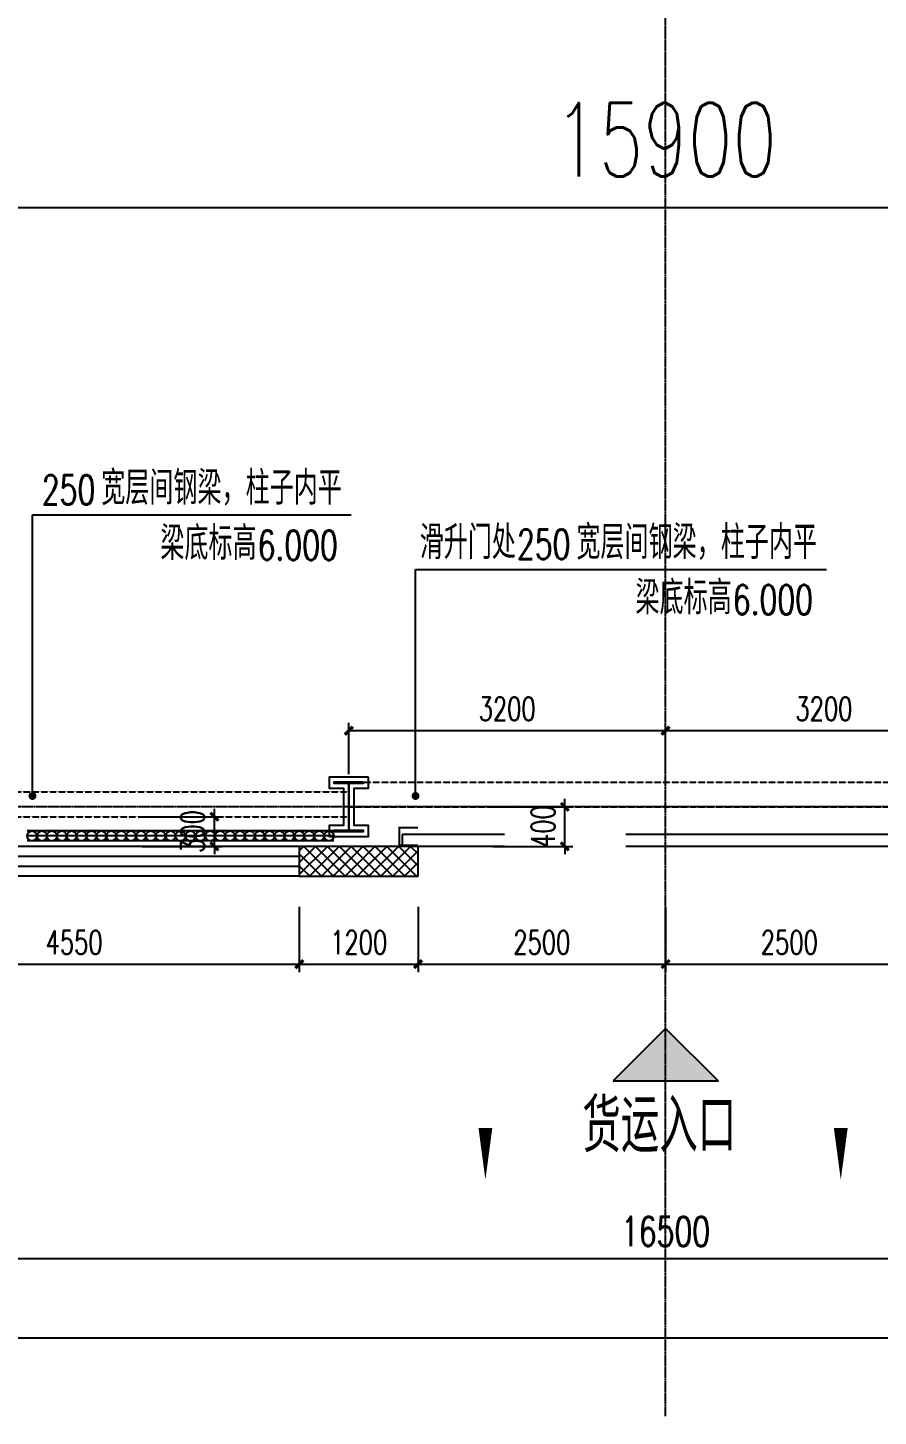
# Model space of a CAD drawing. Extents: x -954573 to 446329, y 489853 to 1226784.
# Drawn here: x -159147 to -150556, y 735660 to 749695 of the extents above; entities that cross this region are included whole.
import ezdxf

# ---------------------------------------------------------------- set-up
doc = ezdxf.new("R2010")
doc.units = 0
doc.header["$LTSCALE"] = 10
doc.header["$MEASUREMENT"] = 0
for name, pattern in [('10平面$0$10平面$0$DASH', [0.35, 0.25, -0.1]), ('10平面$0$DOTE', [2.42, 2, -0.2, 0.02, -0.2]), ('10平面$1$DASH', [0.35, 0.25, -0.1])]:
    doc.linetypes.add(name, pattern=pattern)
doc.layers.get('Defpoints').update_dxf_attribs({"color": 210})
for name, color, linetype in [('10平面$0$10平面$0$WINDOW', 8, 'Continuous'), ('10平面$0$A-AXIS-D', 8, 'Continuous'), ('10平面$0$A-AXIS-DOTE', 8, '10平面$0$DOTE'), ('10平面$0$A-AXIS-DP', 8, 'Continuous'), ('10平面$0$A-AXIS-SYMB', 8, 'Continuous'), ('10平面$0$A-HATCH-2', 8, 'Continuous'), ('10平面$0$A-HRAIL', 8, 'Continuous'), ('10平面$0$A-SFCE', 8, 'Continuous'), ('10平面$0$A-TEXT', 8, 'Continuous'), ('10平面$0$A-WINDOW', 8, 'Continuous'), ('10平面$0$AS-WALL', 8, 'Continuous'), ('10平面$0$DIM_SYMB', 8, 'Continuous'), ('10平面$0$FH-line', 8, 'Continuous'), ('10平面$0$FH-tri', 8, 'Continuous'), ('10平面$0$PUB_HATCH', 8, 'Continuous'), ('10平面$0$PUB_TEXT', 8, 'Continuous'), ('10平面$0$建-窗', 8, 'Continuous'), ('10平面$0$建-门窗编号', 8, 'Continuous'), ('A-LIN-V', 9, 'Continuous')]:
    doc.layers.add(name, color=color, linetype=linetype)
doc.styles.add('10平面$0$_TCH_DIM', font='SIMPLEX', dxfattribs={"bigfont": 'GBCBIG'})
doc.styles.add('10平面$0$_TCH_DIM_T3', font='SIMPLEX', dxfattribs={"width": 0.705882, "bigfont": 'GBCBIG'})
doc.styles.add('10平面$0$A-STANDARD', font='SIMPLEX', dxfattribs={"bigfont": 'GBCBIG'})
doc.styles.add('10平面$0$A-WIN-LABEL', font='SIMPLEX', dxfattribs={"bigfont": 'GBCBIG'})
doc.dimstyles.new('10平面$0$_TCH_ARCH&&100', dxfattribs={"dimtxt": 297.5, "dimasz": 100, "dimexe": 100, "dimexo": 100, "dimgap": 126.25, "dimtad": 1, "dimdec": 0, "dimzin": 0, "dimdsep": 46, "dimtxsty": '10平面$0$_TCH_DIM_T3', "dimblk": '10平面$0$_ArchTick', "dimcen": 0.09, "dimclrt": 7, "dimazin": 2, "dimtfac": 1, "dimtdec": 0, "dimtix": 1, "dimtmove": 2, "dimatfit": 3, "dimfxl": 0, "dimtolj": 1, "dimtzin": 0, "dimarcsym": 0})
doc.dimstyles.new('10平面$0$_TCH_ARCH&&250', dxfattribs={"dimtxt": 743.75, "dimasz": 250, "dimexe": 250, "dimexo": 250, "dimgap": 315.625, "dimtad": 1, "dimdec": 0, "dimzin": 0, "dimdsep": 46, "dimtxsty": '10平面$0$_TCH_DIM_T3', "dimblk": '10平面$0$_ArchTick', "dimcen": 0.09, "dimclrt": 7, "dimazin": 2, "dimtfac": 1, "dimtdec": 0, "dimtix": 1, "dimtmove": 2, "dimatfit": 3, "dimfxl": 0, "dimtolj": 1, "dimtzin": 0, "dimarcsym": 0})
doc.dimstyles.new('10平面$0$_TCH_ARCH&&80', dxfattribs={"dimtxt": 238, "dimasz": 80, "dimexe": 80, "dimexo": 80, "dimgap": 101, "dimtad": 1, "dimdec": 0, "dimzin": 0, "dimdsep": 46, "dimtxsty": '10平面$0$_TCH_DIM_T3', "dimblk": '10平面$0$_ArchTick', "dimcen": 0.09, "dimclrt": 7, "dimazin": 2, "dimtfac": 1, "dimtdec": 0, "dimtix": 1, "dimtmove": 2, "dimatfit": 3, "dimfxl": 0, "dimtolj": 1, "dimtzin": 0, "dimarcsym": 0})
pattern_1 = [(45, (60, 0), (-60.000061, 60.000061), []), (135, (60, 0), (-60.000061, -60.000061), [])]

# ---------------------------------------------------------------- blocks, each defined once
blk = doc.blocks.new('10平面$0$_ArchTick')
at = {"color": 0, "linetype": 'ByBlock', "const_width": 0.4}
blk.add_lwpolyline([(-0.5, -0.5), (0.5, 0.5)], dxfattribs=at)
blk = doc.blocks.new('*D3056')
at = {"layer": '10平面$0$A-AXIS-D', "color": 0, "lineweight": -2}
for p, q in [((59782, -66440), (59782, -67667)), ((76282, -66440), (76282, -67667)), ((59782, -67567), (76282, -67567))]:
    blk.add_line(p, q, dxfattribs=at)
at = {"layer": 'Defpoints', "color": 0}
for p in [(59782, -66340), (76282, -66340), (76282, -67567)]:
    blk.add_point(p, dxfattribs=at)
at = {"layer": '10平面$0$A-AXIS-D', "color": 0, "lineweight": -2, "xscale": 100, "yscale": 100, "zscale": 100, "rotation": 180}
blk.add_blockref('10平面$0$_ArchTick', (59782, -67567), dxfattribs=at)
at = {"layer": '10平面$0$A-AXIS-D', "color": 0, "lineweight": -2, "xscale": 100, "yscale": 100, "zscale": 100}
blk.add_blockref('10平面$0$_ArchTick', (76282, -67567), dxfattribs=at)
at = {"layer": '10平面$0$A-AXIS-D', "color": 7, "insert": (68032, -67292), "char_height": 297.5, "attachment_point": 5, "style": '10平面$0$_TCH_DIM_T3'}
blk.add_mtext('\\A1;16500', dxfattribs=at)
blk = doc.blocks.new('*D3061')
at = {"layer": '10平面$0$A-AXIS-D', "color": 0, "lineweight": -2}
for p, q in [((-33818, -66540), (-33818, -68467)), ((92682, -66540), (92682, -68467)), ((-33818, -68367), (92682, -68367))]:
    blk.add_line(p, q, dxfattribs=at)
at = {"layer": 'Defpoints', "color": 0}
for p in [(-33818, -66440), (92682, -66440), (92682, -68367)]:
    blk.add_point(p, dxfattribs=at)
at = {"layer": '10平面$0$A-AXIS-D', "color": 0, "lineweight": -2, "xscale": 100, "yscale": 100, "zscale": 100, "rotation": 180}
blk.add_blockref('10平面$0$_ArchTick', (-33818, -68367), dxfattribs=at)
at = {"layer": '10平面$0$A-AXIS-D', "color": 0, "lineweight": -2, "xscale": 100, "yscale": 100, "zscale": 100}
blk.add_blockref('10平面$0$_ArchTick', (92682, -68367), dxfattribs=at)
at = {"layer": '10平面$0$A-AXIS-D', "color": 7, "insert": (29432, -68092), "char_height": 297.5, "attachment_point": 5, "style": '10平面$0$_TCH_DIM_T3'}
blk.add_mtext('\\A1;126500', dxfattribs=at)
blk = doc.blocks.new('*D3178')
at = {"layer": '10平面$0$A-AXIS-DP', "color": 0, "lineweight": -2}
for p, q in [((68032, -62670), (68032, -62150)), ((71232, -62670), (71232, -62150)), ((68032, -62230), (71232, -62230))]:
    blk.add_line(p, q, dxfattribs=at)
at = {"layer": 'Defpoints', "color": 0}
for p in [(71232, -62230), (68032, -62750), (71232, -62750)]:
    blk.add_point(p, dxfattribs=at)
at = {"layer": '10平面$0$A-AXIS-DP', "color": 0, "lineweight": -2, "xscale": 80, "yscale": 80, "zscale": 80, "rotation": 180}
blk.add_blockref('10平面$0$_ArchTick', (68032, -62230), dxfattribs=at)
at = {"layer": '10平面$0$A-AXIS-DP', "color": 0, "lineweight": -2, "xscale": 80, "yscale": 80, "zscale": 80}
blk.add_blockref('10平面$0$_ArchTick', (71232, -62230), dxfattribs=at)
at = {"layer": '10平面$0$A-AXIS-DP', "color": 7, "insert": (69632, -62010), "char_height": 238, "attachment_point": 5, "style": '10平面$0$_TCH_DIM_T3'}
blk.add_mtext('\\A1;3200', dxfattribs=at)
blk = doc.blocks.new('*D3179')
at = {"layer": '10平面$0$A-AXIS-DP', "color": 0, "lineweight": -2}
for p, q in [((64832, -62670), (64832, -62150)), ((68032, -62670), (68032, -62150)), ((64832, -62230), (68032, -62230))]:
    blk.add_line(p, q, dxfattribs=at)
at = {"layer": 'Defpoints', "color": 0}
for p in [(68032, -62230), (64832, -62750), (68032, -62750)]:
    blk.add_point(p, dxfattribs=at)
at = {"layer": '10平面$0$A-AXIS-DP', "color": 0, "lineweight": -2, "xscale": 80, "yscale": 80, "zscale": 80, "rotation": 180}
blk.add_blockref('10平面$0$_ArchTick', (64832, -62230), dxfattribs=at)
at = {"layer": '10平面$0$A-AXIS-DP', "color": 0, "lineweight": -2, "xscale": 80, "yscale": 80, "zscale": 80}
blk.add_blockref('10平面$0$_ArchTick', (68032, -62230), dxfattribs=at)
at = {"layer": '10平面$0$A-AXIS-DP', "color": 7, "insert": (66432, -62010), "char_height": 238, "attachment_point": 5, "style": '10平面$0$_TCH_DIM_T3'}
blk.add_mtext('\\A1;3200', dxfattribs=at)
blk = doc.blocks.new('10平面$0$JYC-1')
at = {"layer": '10平面$0$FH-tri'}
h = blk.add_hatch(color=2, dxfattribs=at)
h.dxf.hatch_style = 1
h.paths.add_polyline_path([(-228811, 224379), (-227561, 225629), (-228811, 225629)])
at = {"layer": '10平面$0$FH-tri', "color": 2}
blk.add_lwpolyline([(-228811, 224379), (-227561, 225629), (-227561, 225629), (-228811, 225629)], close=True, dxfattribs=at)
at = {"layer": '10平面$0$A-TEXT', "style": '10平面$0$A-STANDARD'}
blk.add_text('货运入口', height=900.2, rotation=45, dxfattribs=at).set_placement((-228326, 223161))
blk = doc.blocks.new('10平面$0$10平面$0$$DorLib2D$00000126')
at = {"color": 0, "linetype": 'Continuous'}
for p, q in [((-0.532, 0.5), (-0.532, 0.9)), ((0.532, 0.9), (0.532, 0.5))]:
    blk.add_line(p, q, dxfattribs=at)
at = {"color": 0, "linetype": '10平面$0$10平面$0$DASH'}
for p, q in [((-0.532, 0.9), (0.532, 0.9)), ((-0.532, 0.5), (0.532, 0.5))]:
    blk.add_line(p, q, dxfattribs=at)
blk = doc.blocks.new('10平面$0$DOOR2DLIB$SYSLIB$00000123')
at = {"color": 0}
for p, q in [((0.475, -0.0014), (0.475, 0.7521)), ((0.475, 0.7521), (0.5, 0.7521)), ((0.5, -0.0014), (0.5, 0.7521)), ((-0.5, 0), (-0.5, 0.252)), ((-0.475, 0.252), (-0.5, 0.252)), ((-0.475, 0), (-0.475, 0.252)), ((-0.475, 0), (-0.5, 0)), ((0.475, -0.0014), (0.5, -0.0014))]:
    blk.add_line(p, q, dxfattribs=at)
for centre, radius, start, end in [((0.5046, -0.0019), 0.7546, 92.24927, 179.72377), ((-0.5008, 0.0026), 0.2508, 359.78987, 84.09744)]:
    blk.add_arc(centre, radius, start, end, dxfattribs=at)
blk = doc.blocks.new('10平面$0$G$C325EBD4F')
at = {"layer": '10平面$0$PUB_HATCH'}
h = blk.add_hatch(dxfattribs=at)
h.set_pattern_fill('多孔材料', color=256, scale=30, style=0)
h.set_pattern_definition(pattern_1)
h.paths.add_polyline_path([(3700, -50), (3700, 250), (3400, 250)])
h = blk.add_hatch(dxfattribs=at)
h.set_pattern_fill('多孔材料', color=256, scale=30, style=0)
h.set_pattern_definition(pattern_1)
h.paths.add_polyline_path([(3700, -50), (3400, 250), (3400, -300), (3700, -600)])
h = blk.add_hatch(dxfattribs=at)
h.set_pattern_fill('多孔材料', color=256, scale=30, style=0)
h.set_pattern_definition(pattern_1)
h.paths.add_polyline_path([(5500, 250), (5200, 250), (5200, -50)])
h = blk.add_hatch(dxfattribs=at)
h.set_pattern_fill('多孔材料', color=256, scale=30, style=0)
h.set_pattern_definition(pattern_1)
h.paths.add_polyline_path([(5500, 250), (5200, -50), (5200, -600), (5500, -300)])
h = blk.add_hatch(dxfattribs=at)
h.set_pattern_fill('多孔材料', color=256, scale=30, style=0)
h.set_pattern_definition(pattern_1)
h.paths.add_polyline_path([(3700, -600), (3400, -300), (2500, -300), (2500, -600)])
h = blk.add_hatch(dxfattribs=at)
h.set_pattern_fill('多孔材料', color=256, scale=30, style=0)
h.set_pattern_definition(pattern_1)
h.paths.add_polyline_path([(6400, -300), (5500, -300), (5200, -600), (6400, -600)])
at = {"layer": '10平面$0$10平面$0$WINDOW'}
blk.add_line((5200, -50), (3700, -50), dxfattribs=at)
at = {"layer": '10平面$0$AS-WALL'}
for p, q in [((3700, 250), (3400, 250)), ((3400, 250), (3400, -300)), ((3700, -50), (3700, 250)), ((5500, 250), (5200, 250)), ((5200, 250), (5200, -50)), ((5500, 250), (5500, -300)), ((3700, -50), (3700, -600)), ((5200, -50), (5200, -600)), ((3400, -300), (2500, -300)), ((2500, -600), (2500, -300)), ((6400, -300), (5500, -300)), ((6400, -600), (6400, -300)), ((3700, -600), (2500, -600)), ((6400, -600), (5200, -600))]:
    blk.add_line(p, q, dxfattribs=at)
at = {"layer": '10平面$0$10平面$0$WINDOW', "zscale": 300}
for name, p, xscale, yscale, rotation in [('10平面$0$DOOR2DLIB$SYSLIB$00000123', (4450, 100), -1500, 1500, 180.0000000000445), ('10平面$0$10平面$0$$DorLib2D$00000126', (0, -450), 5000, -300, 180.0000000000008)]:
    blk.add_blockref(name, p, dxfattribs=dict(at, xscale=xscale, yscale=yscale, rotation=rotation))
blk = doc.blocks.new('10平面$0$342343243')
at = {"layer": '10平面$0$A-AXIS-DP', "color": 5}
blk.add_lwpolyline([(-155704, 832070), (-155404, 832070), (-155404, 832058), (-155550, 832058), (-155550, 831582), (-155404, 831582), (-155404, 831570), (-155704, 831570), (-155704, 831582), (-155558, 831582), (-155558, 832058), (-155704, 832058), (-155704, 832070)], close=True, dxfattribs=at)
at = {"layer": '10平面$0$A-HATCH-2'}
blk.add_lwpolyline([(-155754, 832120), (-155354, 832120), (-155354, 832008), (-155500, 832008), (-155500, 831632), (-155354, 831632), (-155354, 831520), (-155754, 831520), (-155754, 831632), (-155608, 831632), (-155608, 832008), (-155754, 832008)], close=True, dxfattribs=at)
blk = doc.blocks.new('10平面$0$w4234324')
at = {"layer": '10平面$0$A-AXIS-DP', "xscale": -1}
blk.add_blockref('10平面$0$342343243', (-311458, -90000), dxfattribs=at)
blk = doc.blocks.new('*D3351')
at = {"layer": '10平面$0$A-WINDOW', "color": 0, "lineweight": -2}
for p, q in [((-160654, 745210), (-160654, 748127)), ((-144754, 745210), (-144754, 748127)), ((-160654, 747877), (-144754, 747877))]:
    blk.add_line(p, q, dxfattribs=at)
at = {"layer": 'Defpoints', "color": 0}
for p in [(-144754, 747877), (-160654, 744960), (-144754, 744960)]:
    blk.add_point(p, dxfattribs=at)
at = {"layer": '10平面$0$A-WINDOW', "color": 0, "lineweight": -2, "xscale": 250, "yscale": 250, "zscale": 250, "rotation": 180}
blk.add_blockref('10平面$0$_ArchTick', (-160654, 747877), dxfattribs=at)
at = {"layer": '10平面$0$A-WINDOW', "color": 0, "lineweight": -2, "xscale": 250, "yscale": 250, "zscale": 250}
blk.add_blockref('10平面$0$_ArchTick', (-144754, 747877), dxfattribs=at)
at = {"layer": '10平面$0$A-WINDOW', "color": 7, "insert": (-152704, 748564), "char_height": 743.8, "attachment_point": 5, "style": '10平面$0$_TCH_DIM_T3'}
blk.add_mtext('\\A1;15900', dxfattribs=at)
blk = doc.blocks.new('*D3366')
at = {"layer": '10平面$0$A-AXIS-DP', "color": 0, "lineweight": -2}
for p, q in [((-153722, 741820), (-153722, 741900)), ((-154450, 741820), (-153642, 741820)), ((-153722, 741420), (-153722, 741820)), ((-154450, 741420), (-153642, 741420)), ((-153722, 741420), (-153722, 741340))]:
    blk.add_line(p, q, dxfattribs=at)
at = {"layer": 'Defpoints', "color": 0}
for p in [(-154530, 741820), (-153722, 741820), (-154530, 741420)]:
    blk.add_point(p, dxfattribs=at)
at = {"layer": '10平面$0$A-AXIS-DP', "color": 0, "lineweight": -2, "xscale": 80, "yscale": 80, "zscale": 80}
for p, rotation in [((-153722, 741820), 270), ((-153722, 741420), 90)]:
    blk.add_blockref('10平面$0$_ArchTick', p, dxfattribs=dict(at, rotation=rotation))
at = {"layer": '10平面$0$A-AXIS-DP', "color": 7, "insert": (-153942, 741620), "char_height": 238, "attachment_point": 5, "rotation": 90, "style": '10平面$0$_TCH_DIM_T3'}
blk.add_mtext('\\A1;400', dxfattribs=at)
blk = doc.blocks.new('*D3371')
at = {"layer": '10平面$0$A-AXIS-DP', "color": 0, "lineweight": -2}
for p, q in [((-157262, 741720), (-157262, 741800)), ((-157990, 741720), (-157182, 741720)), ((-157262, 741420), (-157262, 741720)), ((-157990, 741420), (-157182, 741420)), ((-157262, 741420), (-157262, 741340))]:
    blk.add_line(p, q, dxfattribs=at)
at = {"layer": 'Defpoints', "color": 0}
for p in [(-158070, 741720), (-157262, 741720), (-158070, 741420)]:
    blk.add_point(p, dxfattribs=at)
at = {"layer": '10平面$0$A-AXIS-DP', "color": 0, "lineweight": -2, "xscale": 80, "yscale": 80, "zscale": 80}
for p, rotation in [((-157262, 741720), 270), ((-157262, 741420), 90)]:
    blk.add_blockref('10平面$0$_ArchTick', p, dxfattribs=dict(at, rotation=rotation))
at = {"layer": '10平面$0$A-AXIS-DP', "color": 7, "insert": (-157482, 741570), "char_height": 238, "attachment_point": 5, "rotation": 90, "style": '10平面$0$_TCH_DIM_T3'}
blk.add_mtext('\\A1;300', dxfattribs=at)
blk = doc.blocks.new('10平面$0$3333')
at = {"layer": '10平面$0$A-SFCE', "const_width": 20}
blk.add_lwpolyline([(-227064, 766320), (-227064, 766510), (-227244, 766510), (-227244, 766320)], dxfattribs=at)
blk = doc.blocks.new('10平面$0$99平面图例外参$0$$LinePat$圆环')
for points in [[(0, 150), (300, 150)], [(0, 0), (300, 0)], [(0, -150), (300, -150)]]:
    blk.add_lwpolyline(points)
at = {"color": 0}
blk.add_circle((150, 0), 150, dxfattribs=at)
blk = doc.blocks.new('10平面$0$34242343243')
at = {"layer": '10平面$0$A-HRAIL', "xscale": 0.3333333334243568, "yscale": 0.3333333334243568, "zscale": 0.3333333334243568, "rotation": 180}
for p in [(-159054, 741526), (-158954, 741526), (-158854, 741526), (-158754, 741526), (-158654, 741526), (-158554, 741526), (-158454, 741526), (-158354, 741526), (-158254, 741526), (-158154, 741526), (-158054, 741526), (-157954, 741526), (-157854, 741526), (-157754, 741526), (-157654, 741526), (-157554, 741526), (-157454, 741526), (-157354, 741526), (-157254, 741526), (-157154, 741526), (-157054, 741526), (-156954, 741526), (-156854, 741526), (-156754, 741526), (-156654, 741526), (-156554, 741526), (-156454, 741526), (-156354, 741526), (-156254, 741526), (-156154, 741526), (-156054, 741526)]:
    blk.add_blockref('10平面$0$99平面图例外参$0$$LinePat$圆环', p, dxfattribs=at)
at = {"layer": '10平面$0$A-SFCE', "xscale": -1.000000000000009, "rotation": 90}
blk.add_blockref('10平面$0$3333', (611116, 514366), dxfattribs=at)
blk = doc.blocks.new('*D4258')
at = {"layer": '10平面$0$A-AXIS-DP', "color": 0, "lineweight": -2}
for p, q in [((-160954, 740810), (-160954, 740150)), ((-156404, 740810), (-156404, 740150)), ((-160954, 740230), (-156404, 740230))]:
    blk.add_line(p, q, dxfattribs=at)
at = {"layer": 'Defpoints', "color": 0}
for p in [(-160954, 740890), (-156404, 740890), (-156404, 740230)]:
    blk.add_point(p, dxfattribs=at)
at = {"layer": '10平面$0$A-AXIS-DP', "color": 0, "lineweight": -2, "xscale": 80, "yscale": 80, "zscale": 80, "rotation": 180}
blk.add_blockref('10平面$0$_ArchTick', (-160954, 740230), dxfattribs=at)
at = {"layer": '10平面$0$A-AXIS-DP', "color": 0, "lineweight": -2, "xscale": 80, "yscale": 80, "zscale": 80}
blk.add_blockref('10平面$0$_ArchTick', (-156404, 740230), dxfattribs=at)
at = {"layer": '10平面$0$A-AXIS-DP', "color": 7, "insert": (-158679, 740450), "char_height": 238, "attachment_point": 5, "style": '10平面$0$_TCH_DIM_T3'}
blk.add_mtext('\\A1;4550', dxfattribs=at)
blk = doc.blocks.new('*D4259')
at = {"layer": '10平面$0$A-AXIS-DP', "color": 0, "lineweight": -2}
for p, q in [((-156404, 740810), (-156404, 740150)), ((-155204, 740810), (-155204, 740150)), ((-156404, 740230), (-155204, 740230))]:
    blk.add_line(p, q, dxfattribs=at)
at = {"layer": 'Defpoints', "color": 0}
for p in [(-156404, 740890), (-155204, 740890), (-155204, 740230)]:
    blk.add_point(p, dxfattribs=at)
at = {"layer": '10平面$0$A-AXIS-DP', "color": 0, "lineweight": -2, "xscale": 80, "yscale": 80, "zscale": 80, "rotation": 180}
blk.add_blockref('10平面$0$_ArchTick', (-156404, 740230), dxfattribs=at)
at = {"layer": '10平面$0$A-AXIS-DP', "color": 0, "lineweight": -2, "xscale": 80, "yscale": 80, "zscale": 80}
blk.add_blockref('10平面$0$_ArchTick', (-155204, 740230), dxfattribs=at)
at = {"layer": '10平面$0$A-AXIS-DP', "color": 7, "insert": (-155804, 740450), "char_height": 238, "attachment_point": 5, "style": '10平面$0$_TCH_DIM_T3'}
blk.add_mtext('\\A1;1200', dxfattribs=at)
blk = doc.blocks.new('*D4260')
at = {"layer": '10平面$0$A-AXIS-DP', "color": 0, "lineweight": -2}
for p, q in [((-155204, 740810), (-155204, 740150)), ((-152704, 740810), (-152704, 740150)), ((-155204, 740230), (-152704, 740230))]:
    blk.add_line(p, q, dxfattribs=at)
at = {"layer": 'Defpoints', "color": 0}
for p in [(-155204, 740890), (-152704, 740890), (-152704, 740230)]:
    blk.add_point(p, dxfattribs=at)
at = {"layer": '10平面$0$A-AXIS-DP', "color": 0, "lineweight": -2, "xscale": 80, "yscale": 80, "zscale": 80, "rotation": 180}
blk.add_blockref('10平面$0$_ArchTick', (-155204, 740230), dxfattribs=at)
at = {"layer": '10平面$0$A-AXIS-DP', "color": 0, "lineweight": -2, "xscale": 80, "yscale": 80, "zscale": 80}
blk.add_blockref('10平面$0$_ArchTick', (-152704, 740230), dxfattribs=at)
at = {"layer": '10平面$0$A-AXIS-DP', "color": 7, "insert": (-153954, 740450), "char_height": 238, "attachment_point": 5, "style": '10平面$0$_TCH_DIM_T3'}
blk.add_mtext('\\A1;2500', dxfattribs=at)
blk = doc.blocks.new('*D4261')
at = {"layer": '10平面$0$A-AXIS-DP', "color": 0, "lineweight": -2}
for p, q in [((-152704, 740810), (-152704, 740150)), ((-150204, 740810), (-150204, 740150)), ((-152704, 740230), (-150204, 740230))]:
    blk.add_line(p, q, dxfattribs=at)
at = {"layer": 'Defpoints', "color": 0}
for p in [(-152704, 740890), (-150204, 740890), (-150204, 740230)]:
    blk.add_point(p, dxfattribs=at)
at = {"layer": '10平面$0$A-AXIS-DP', "color": 0, "lineweight": -2, "xscale": 80, "yscale": 80, "zscale": 80, "rotation": 180}
blk.add_blockref('10平面$0$_ArchTick', (-152704, 740230), dxfattribs=at)
at = {"layer": '10平面$0$A-AXIS-DP', "color": 0, "lineweight": -2, "xscale": 80, "yscale": 80, "zscale": 80}
blk.add_blockref('10平面$0$_ArchTick', (-150204, 740230), dxfattribs=at)
at = {"layer": '10平面$0$A-AXIS-DP', "color": 7, "insert": (-151454, 740450), "char_height": 238, "attachment_point": 5, "style": '10平面$0$_TCH_DIM_T3'}
blk.add_mtext('\\A1;2500', dxfattribs=at)
blk = doc.blocks.new('10平面$0$WINDOW2DLIB$DYNSTYLE$00000005')
at = {"color": 0}
for points in [[(-0.5, 0.5), (-0.5, -0.5)], [(-0.5, 0.5), (0.5, 0.5)], [(0.5, -0.5), (0.5, 0.5)], [(0.5, 0.1667), (-0.5, 0.1667)], [(0.5, -0.1667), (-0.5, -0.1667)], [(-0.5, -0.5), (0.5, -0.5)]]:
    blk.add_lwpolyline(points, dxfattribs=at)
blk = doc.blocks.new('10平面$0$dote')
at = {"layer": '10平面$0$A-AXIS-DOTE'}
for p, q in [((68032.2, -69160), (68032.2, 36662.3)), ((76282.2, -63000), (-41310, -63000))]:
    blk.add_line(p, q, dxfattribs=at)
at = {"layer": '10平面$0$A-AXIS-D'}
for base, p1, p2, picture, middle in [((76282.2, -67566.7), (59782.2, -66340), (76282.2, -66340), '*D3056', (68032.2, -67291.7)), ((92682.2, -68366.7), (-33817.8, -66440), (92682.2, -66440), '*D3061', (29432.2, -68091.7))]:
    dim = blk.add_linear_dim(base=base, p1=p1, p2=p2, angle=0, dimstyle='10平面$0$_TCH_ARCH&&100', override={"dimgap": 0}, dxfattribs=at)
    dim.commit()
    dim.dimension.update_dxf_attribs({"geometry": picture, "text_midpoint": middle, "dimtype": 129})
at = {"layer": '10平面$0$A-AXIS-DP'}
for p1, p2, picture, middle in [((64832.2, -62750), (68032.2, -62750), '*D3179', (66432.2, -62010)), ((68032.2, -62750), (71232.2, -62750), '*D3178', (69632.2, -62010))]:
    dim = blk.add_aligned_dim(p1=p1, p2=p2, distance=520, dimstyle='10平面$0$_TCH_ARCH&&80', dxfattribs=at)
    dim.commit()
    dim.dimension.update_dxf_attribs({"geometry": picture, "text_midpoint": middle})
blk = doc.blocks.new('10平面$0$3243243')
at = {"layer": '10平面$0$A-AXIS-SYMB'}
for p, q in [((-159100, 741930), (-159100, 744770)), ((-159100, 744770), (-155880, 744770)), ((-155230, 741930), (-155230, 744220)), ((-155230, 744220), (-151080, 744220))]:
    blk.add_line(p, q, dxfattribs=at)
at = {"layer": '10平面$0$A-AXIS-SYMB', "const_width": 40}
for points in [[(-159100, 741910, 1), (-159100, 741950, 1)], [(-155230, 741910, 1), (-155230, 741950, 1)]]:
    blk.add_lwpolyline(points, format="xyb", close=True, dxfattribs=at)
at = {"layer": '10平面$0$A-SFCE', "color": 3, "linetype": '10平面$1$DASH'}
for p, q in [((-155900.2, 742070), (-149508.2, 742070)), ((-155900.2, 741820), (-149508.2, 741820))]:
    blk.add_line(p, q, dxfattribs=at)
at = {"layer": '10平面$0$A-SFCE', "linetype": '10平面$1$DASH'}
for p, q in [((-160654.2, 741970), (-155900.2, 741970)), ((-160654.2, 741720), (-155900.2, 741720))]:
    blk.add_line(p, q, dxfattribs=at)
at = {"layer": '10平面$0$PUB_TEXT', "style": '10平面$0$_TCH_DIM', "width": 0.705882}
for s, p in [('250', (-159005.2, 744875)), ('6.000', (-156825, 744315)), ('250', (-154205.2, 744325)), ('6.000', (-152025, 743765))]:
    blk.add_text(s, height=297.5, dxfattribs=at).set_placement(p)
at = {"layer": '10平面$0$PUB_TEXT', "style": '10平面$0$_TCH_DIM'}
for s, p in [('宽层间钢梁，柱子内平', (-158405.2, 744875)), ('滑升门处', (-155188.2, 744325)), ('宽层间钢梁，柱子内平', (-153605.2, 744325)), ('梁底标高', (-157808, 744315)), ('梁底标高', (-153008, 743765))]:
    blk.add_text(s, height=337.59, dxfattribs=at).set_placement(p)
at = {"layer": '10平面$0$A-AXIS-DP', "color": 1}
for p1, p2, picture, middle in [((-154530, 741420), (-154530, 741820), '*D3366', (-153942, 741620)), ((-158070, 741420), (-158070, 741720), '*D3371', (-157482, 741570))]:
    dim = blk.add_aligned_dim(p1=p1, p2=p2, distance=-808, dimstyle='10平面$0$_TCH_ARCH&&80', dxfattribs=at)
    dim.commit()
    dim.dimension.update_dxf_attribs({"geometry": picture, "text_midpoint": middle})
at = {"layer": '10平面$0$A-WINDOW'}
dim = blk.add_aligned_dim(p1=(-160654.2, 744960), p2=(-144754.2, 744960), distance=2916.7, dimstyle='10平面$0$_TCH_ARCH&&250', dxfattribs=at)
dim.commit()
dim.dimension.update_dxf_attribs({"geometry": '*D3351', "text_midpoint": (-152704.2, 748564.2)})
blk = doc.blocks.new('10平面')
at = {"layer": '10平面$0$PUB_HATCH'}
h = blk.add_hatch(dxfattribs=at)
h.set_pattern_fill('多孔材料', color=256, scale=30, style=0)
h.set_pattern_definition(pattern_1)
h.paths.add_polyline_path([(-155204.2, 741420), (-156404.2, 741420), (-156404.2, 741120), (-155204.2, 741120)])
at = {"layer": '10平面$0$A-AXIS-SYMB'}
for points in [[(-154524.2, 739510, 0, 0, 0), (-154524.2, 738050, 0, 140, 0), (-154524.2, 738575, 0, 0, 0)], [(-150934.2, 739510, 0, 0, 0), (-150934.2, 738050, 0, 140, 0), (-150934.2, 738575, 0, 0, 0)]]:
    blk.add_lwpolyline(points, format="xyseb", dxfattribs=at)
at = {"layer": '10平面$0$AS-WALL'}
for p, q in [((-155204.2, 741420), (-156404.2, 741420)), ((-156404.2, 741420), (-156404.2, 741120)), ((-155204.2, 741120), (-155204.2, 741420)), ((-156404.2, 741120), (-155204.2, 741120))]:
    blk.add_line(p, q, dxfattribs=at)
blk.add_blockref('10平面$0$G$C325EBD4F', (-152704.2, 741720))
at = {"layer": '10平面$0$A-AXIS-DP'}
blk.add_blockref('10平面$0$3243243', (0, 0), dxfattribs=at)
at = {"layer": '10平面$0$A-WINDOW'}
blk.add_blockref('10平面$0$w4234324', (0, 0), dxfattribs=at)
at = {"layer": '10平面$0$AS-WALL'}
blk.add_blockref('10平面$0$dote', (-220736.4, 804820), dxfattribs=at)
at = {"layer": '10平面$0$DIM_SYMB'}
blk.add_blockref('10平面$0$34242343243', (0, 0), dxfattribs=at)
at = {"layer": '10平面$0$FH-line', "xscale": 0.6000000000000002, "yscale": 0.6000000000000002, "zscale": 0.6000000000000002, "rotation": 315.0000000000014}
blk.add_blockref('10平面$0$JYC-1', (-151354.2, 546777.7), dxfattribs=at)
at = {"layer": '10平面$0$建-窗'}
ref = blk.add_blockref('10平面$0$WINDOW2DLIB$DYNSTYLE$00000005', (-159604.2, 741270), dxfattribs=dict(at, xscale=6400, yscale=-300, zscale=300, rotation=179.9999999999903))
ref.add_attrib('A', 'C6424', (-159844.2, 740770.6), dxfattribs={"layer": '10平面$0$建-门窗编号', "height": 148.75, "rotation": 360, "style": '10平面$0$A-WIN-LABEL', "width": 0.705882})
at = {"layer": '10平面$0$A-AXIS-DP'}
for p1, p2, picture, middle in [((-160954.2, 740890), (-156404.2, 740890), '*D4258', (-158679.2, 740450)), ((-156404.2, 740890), (-155204.2, 740890), '*D4259', (-155804.2, 740450)), ((-155204.2, 740890), (-152704.2, 740890), '*D4260', (-153954.2, 740450)), ((-152704.2, 740890), (-150204.2, 740890), '*D4261', (-151454.2, 740450))]:
    dim = blk.add_aligned_dim(p1=p1, p2=p2, distance=-660, dimstyle='10平面$0$_TCH_ARCH&&80', dxfattribs=at)
    dim.commit()
    dim.dimension.update_dxf_attribs({"geometry": picture, "text_midpoint": middle})

msp = doc.modelspace()

# ---------------------------------------------------------------- block references
at = {"layer": 'A-LIN-V'}
msp.add_blockref('10平面', (0, 0), dxfattribs=at)

doc.saveas('drawing.dxf')
